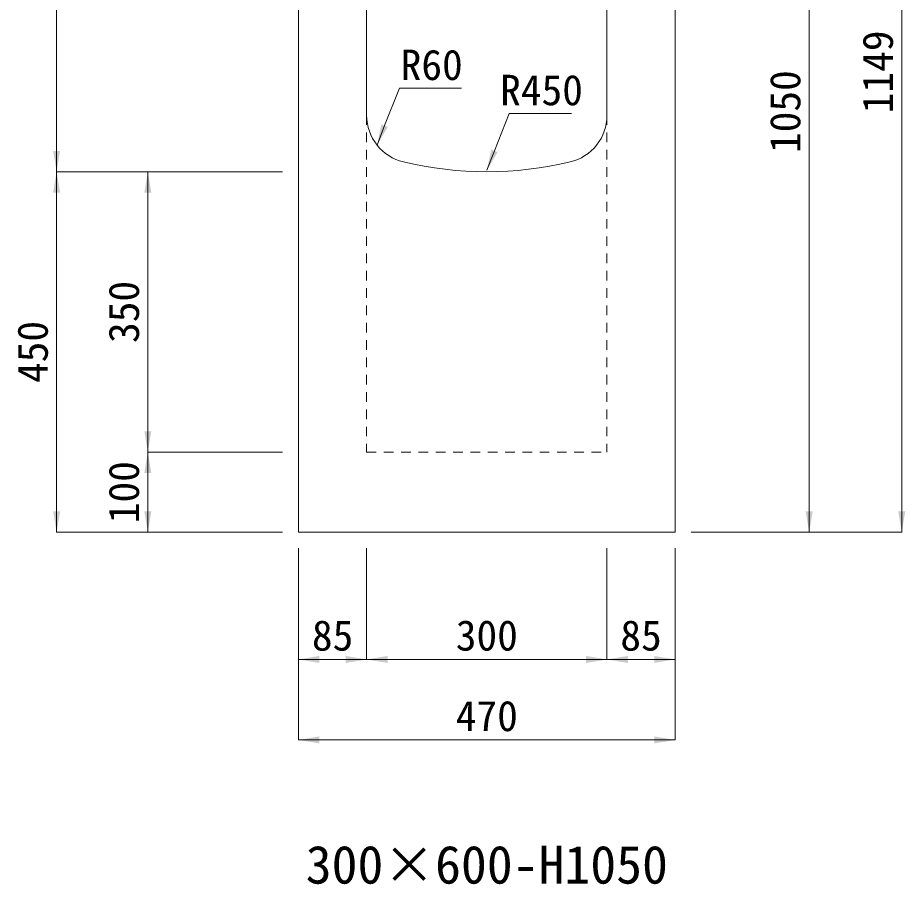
# Model space of a CAD drawing. Units: millimetres at full size, sheet at 1:40. Extents: x 69750 to 116230, y -28801 to 513.
# Drawn here: x 85497 to 86605, y -26590 to -25508 of the extents above; entities that cross this region are included whole.
import ezdxf
from ezdxf.enums import TextEntityAlignment as Align

# ---------------------------------------------------------------- set-up
doc = ezdxf.new("R2010")
doc.units = ezdxf.units.MM
doc.header["$LTSCALE"] = 40
doc.linetypes.add('USER1', pattern=[0.54, 0.3, -0.24])
for name, color, linetype, lineweight in [('寸法線', 7, 'Continuous', 9), ('引出線', 4, 'Continuous', 9), ('本体', 7, 'Continuous', 20)]:
    doc.layers.add(name, color=color, linetype=linetype, lineweight=lineweight)
doc.layers.add('文字', color=7, linetype='Continuous')
doc.styles.add('ＭＳ ゴシック', font='')
doc.styles.get('ＭＳ ゴシック').set_extended_font_data('MS Gothic')

# ---------------------------------------------------------------- blocks, each defined once
blk = doc.blocks.new('filled_arrow')
at = {"color": 0, "linetype": 'Continuous', "lineweight": -2}
blk.add_solid([(7.5, 1.25), (0, 0), (7.5, -1.25)], dxfattribs=at)

msp = doc.modelspace()

# ---------------------------------------------------------------- linework, layer by layer
at = {"layer": '寸法線'}
for p, q in [((86600.28, -25000.95), (86600.28, -26150.25)), ((85545.35, -25100.25), (85545.35, -25700.25)), ((86484.69, -25100.25), (86484.69, -26150.25)), ((85827.32, -25700.25), (85545.35, -25700.25)), ((85545.35, -25700.25), (85545.35, -26150.25)), ((85827.32, -25700.25), (85545.35, -25700.25)), ((85659.2, -26050.25), (85659.2, -25700.25)), ((85827.32, -25700.25), (85659.2, -25700.25)), ((85827.33, -26050.25), (85659.2, -26050.25)), ((85659.2, -26150.25), (85659.2, -26050.25)), ((85827.33, -26050.25), (85659.2, -26050.25)), ((85827.33, -26150.25), (85545.35, -26150.25)), ((85827.33, -26150.25), (85659.2, -26150.25)), ((86337.32, -26150.25), (86600.28, -26150.25)), ((86407.15, -26150.25), (86484.69, -26150.25)), ((85847.33, -26170.25), (85847.33, -26309.05)), ((85847.33, -26170.25), (85847.33, -26409.52)), ((85932.33, -26170.25), (85932.33, -26309.05)), ((85932.33, -26170.25), (85932.33, -26309.05)), ((86232.33, -26170.25), (86232.33, -26309.05)), ((86232.33, -26170.25), (86232.33, -26309.05)), ((86317.32, -26170.25), (86317.32, -26309.05)), ((86317.32, -26170.25), (86317.32, -26409.52)), ((85847.33, -26309.05), (85932.33, -26309.05)), ((85932.33, -26309.05), (86232.33, -26309.05)), ((86232.33, -26309.05), (86317.32, -26309.05)), ((85847.33, -26409.52), (86317.32, -26409.52))]:
    msp.add_line(p, q, dxfattribs=at)
at = {"layer": '引出線'}
for points in [[(85945.26, -25666.94), (85954.81, -25642.75), (85973.25, -25596.06), (86050.8, -25596.06)], [(86082.32, -25698.41), (86091.87, -25674.23), (86110.31, -25627.53), (86187.86, -25627.53)]]:
    msp.add_lwpolyline(points, dxfattribs=at)
at = {"layer": '本体'}
for p, q in [((85847.32, -25100.25), (85847.33, -26150.25)), ((85932.33, -25629.73), (85932.32, -25100.25)), ((86232.32, -25629.73), (86232.32, -25100.25)), ((86317.32, -26150.25), (86317.32, -25100.25)), ((85847.33, -26150.25), (86317.32, -26150.25))]:
    msp.add_line(p, q, dxfattribs=at)
at = {"layer": '本体', "linetype": 'USER1', "lineweight": 9}
for p, q in [((85932.33, -25629.73), (85932.33, -26050.25)), ((86232.32, -25629.73), (86232.33, -26050.25)), ((85932.33, -26050.25), (86232.33, -26050.25))]:
    msp.add_line(p, q, dxfattribs=at)
at = {"layer": '本体'}
for centre, radius, start, end in [((85992.33, -25629.73), 60, 180, 256.65776), ((86172.32, -25629.73), 60, 283.34229, 0), ((86082.32, -25250.25), 450, 256.65776, 283.34229)]:
    msp.add_arc(centre, radius, start, end, dxfattribs=at)

# ---------------------------------------------------------------- block references
at = {"layer": '寸法線', "xscale": 3.47, "yscale": 3.47}
for p, rotation in [((85545.35, -25700.25), 90), ((85545.35, -25700.25), 270), ((85659.2, -25700.25), 270), ((85659.2, -26050.25), 90), ((85659.2, -26050.25), 270), ((85545.35, -26150.25), 90), ((85659.2, -26150.25), 90), ((86484.69, -26150.25), 90), ((86600.28, -26150.25), 90), ((85932.33, -26309.05), 180), ((86232.33, -26309.05), 180), ((86317.32, -26309.05), 180), ((86317.32, -26409.52), 180)]:
    msp.add_blockref('filled_arrow', p, dxfattribs=dict(at, rotation=rotation))
for p in [(85847.33, -26309.05), (85932.33, -26309.05), (86232.33, -26309.05), (85847.33, -26409.52)]:
    msp.add_blockref('filled_arrow', p, dxfattribs=at)
at = {"layer": '引出線', "xscale": 3.47, "yscale": 3.47, "rotation": 68.5}
for p in [(85945.26, -25666.94), (86082.32, -25698.41)]:
    msp.add_blockref('filled_arrow', p, dxfattribs=at)

# ---------------------------------------------------------------- texts
at = {"layer": '寸法線', "style": 'ＭＳ ゴシック'}
for s, p in [('1149', (86570.28, -25575.6)), ('1050', (86454.69, -25625.25)), ('350', (85629.2, -25875.25)), ('450', (85515.35, -25925.25)), ('100', (85629.2, -26100.25))]:
    msp.add_text(s, height=37.98, rotation=90, dxfattribs=at).set_placement(p, align=Align.MIDDLE_CENTER)
for s, p in [('85', (85889.83, -26279.05)), ('300', (86082.33, -26279.05)), ('85', (86274.83, -26279.05)), ('470', (86082.33, -26379.52))]:
    msp.add_text(s, height=37.98, dxfattribs=at).set_placement(p, align=Align.MIDDLE_CENTER)
at = {"layer": '引出線', "style": 'ＭＳ ゴシック'}
for s, p in [('R60', (86013.53, -25566.82)), ('R450', (86150.6, -25598.29))]:
    msp.add_text(s, height=37.98, dxfattribs=at).set_placement(p, align=Align.MIDDLE_CENTER)
at = {"layer": '文字', "style": 'ＭＳ ゴシック'}
msp.add_text('300×600-H1050', height=47.47, dxfattribs=at).set_placement((86082.33, -26565.17), align=Align.MIDDLE_CENTER)

doc.saveas('drawing.dxf')
